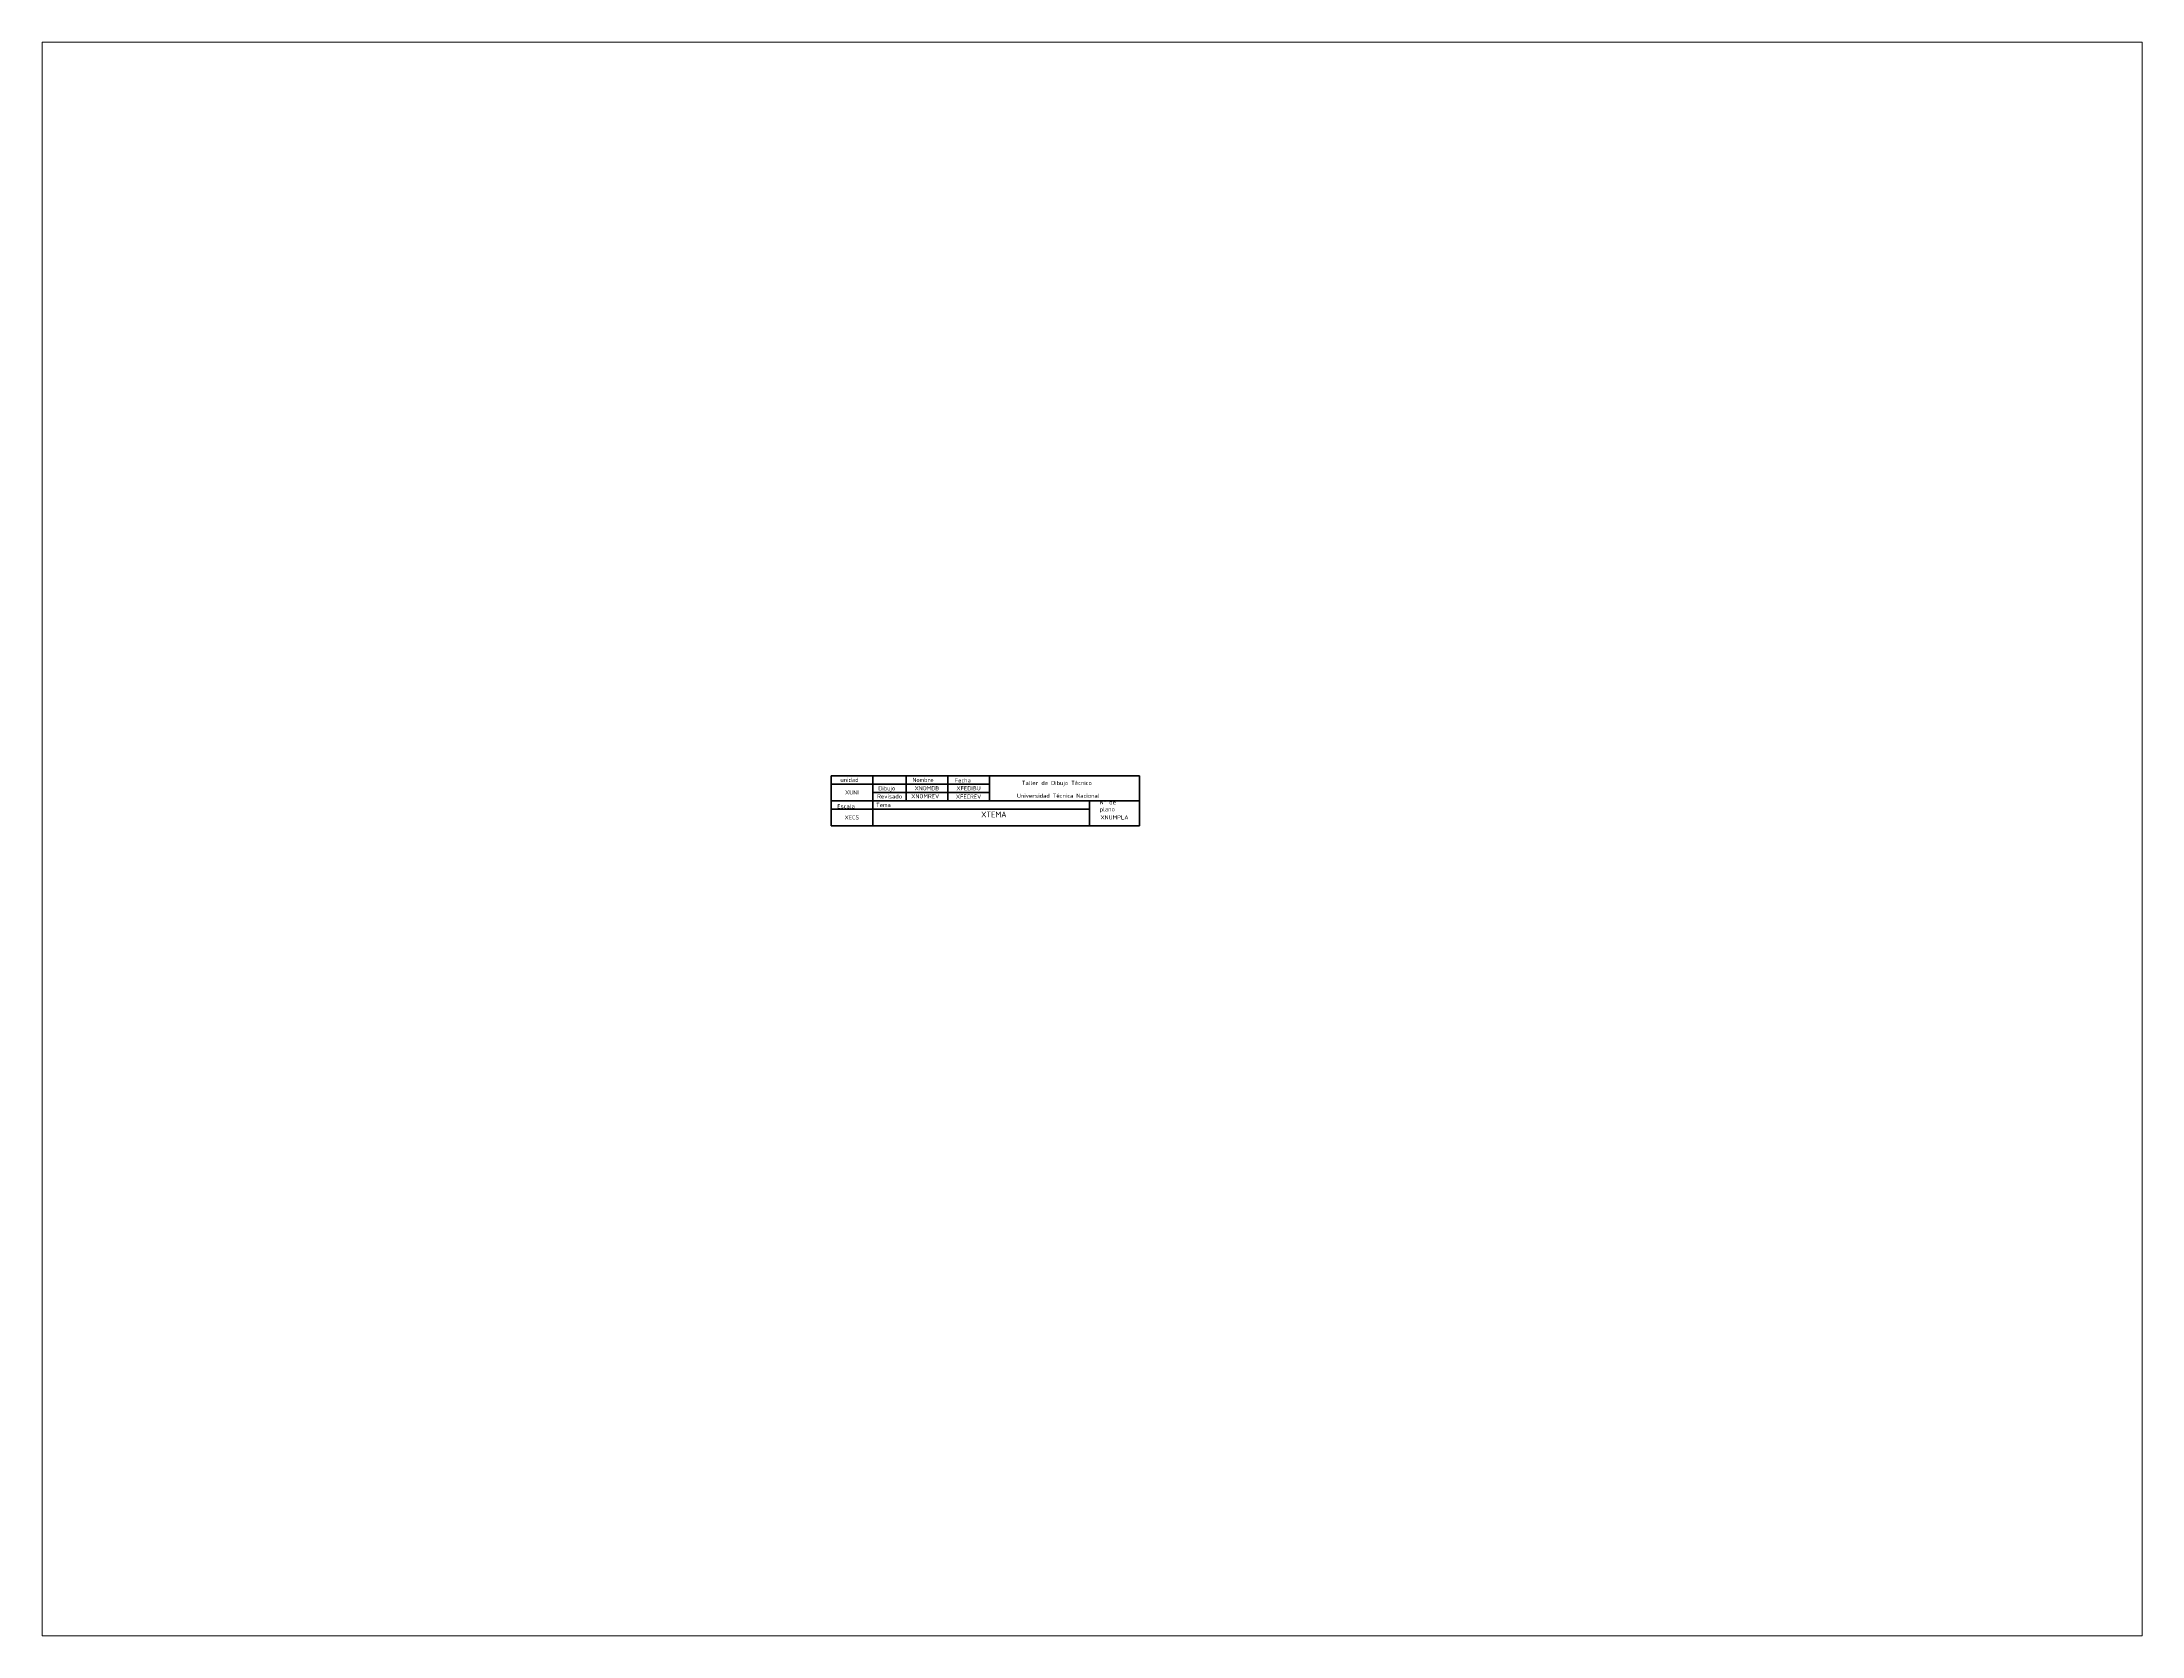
# Paper-space layout 'Presentación1' of a CAD drawing. Header units: millimetres. Extents: x 26 to 231, y 20 to 176.
# The model-space entities are those that its viewports show. They can reach past a viewport. Long polylines and large blocks are cut down to what shows.
import ezdxf
from ezdxf.enums import TextEntityAlignment as Align

# ---------------------------------------------------------------- set-up
doc = ezdxf.new("R2010")
doc.units = ezdxf.units.MM
doc.layers.add('CajetinAtributos', color=132, linetype='Continuous')
doc.layers.add('CajetinTexto', color=1, linetype='Continuous')
doc.layers.add('CajetinLine', color=104, linetype='Continuous', lineweight=35)
doc.styles.get("Standard").update_dxf_attribs({"font": 'isocpeur.ttf'})

msp = doc.modelspace()

# ---------------------------------------------------------------- linework, layer by layer
at = {"layer": 'CajetinLine'}
for p, q in [((3439.7, 1843.5), (3439.7, 1828.5)), ((3439.7, 1843.5), (3464.7, 1843.5)), ((3464.7, 1843.5), (3484.7, 1843.5)), ((3464.7, 1843.5), (3464.7, 1828.5)), ((3484.7, 1843.5), (3509.7, 1843.5)), ((3484.7, 1843.5), (3484.7, 1828.5)), ((3509.7, 1843.5), (3534.7, 1843.5)), ((3509.7, 1843.5), (3509.7, 1828.5)), ((3534.7, 1843.5), (3534.7, 1838.5)), ((3534.7, 1843.5), (3624.7, 1843.5)), ((3624.7, 1828.5), (3624.7, 1843.5)), ((3534.7, 1838.5), (3439.7, 1838.5)), ((3439.7, 1828.5), (3439.7, 1813.5)), ((3534.7, 1828.5), (3439.7, 1828.5)), ((3534.7, 1833.5), (3464.7, 1833.5)), ((3464.7, 1828.5), (3464.7, 1823.5)), ((3534.7, 1838.5), (3534.7, 1828.5)), ((3534.7, 1838.5), (3534.7, 1833.5)), ((3624.7, 1828.5), (3534.7, 1828.5)), ((3594.7, 1813.5), (3594.7, 1828.5)), ((3624.7, 1813.5), (3624.7, 1828.5)), ((3464.7, 1823.5), (3439.7, 1823.5)), ((3464.7, 1823.5), (3464.7, 1813.5)), ((3464.7, 1823.5), (3594.7, 1823.5)), ((3439.7, 1813.5), (3624.7, 1813.5)), ((3624.7, 1813.5), (3594.7, 1813.5))]:
    msp.add_line(p, q, dxfattribs=at)

# ---------------------------------------------------------------- texts
at = {"layer": 'CajetinAtributos'}
for tag, text, p in [('XUNI', 'mm', (3452.2, 1833.5)), ('XNOMREV', 'M.Rodriguez.C', (3496.2, 1831.2)), ('XNOMDB', 'M.Rodriguz.C', (3497.2, 1836)), ('XFECREV', '', (3522.2, 1831)), ('XFEDIBU', '', (3522.2, 1836)), ('XECS', '1;1', (3452.2, 1818.5)), ('XNUMPLA', '', (3609.7, 1818.5))]:
    msp.add_attdef(tag, text=text, height=2.5, dxfattribs=at).set_placement(p, align=Align.MIDDLE_CENTER)
msp.add_attdef('XTEMA', (3529.7, 1818.5), '', height=3.5, dxfattribs=at)
at = {"layer": 'CajetinTexto', "char_height": 2.5, "attachment_point": 4}
for s, width, insert in [('unidad', 16.229, (3445.3, 1841)), ('Nombre', 16.307, (3488.5, 1841)), ('Fecha', 15.379, (3513.9, 1840.7)), ('Taller de Dibujo Técnico', 54.651, (3554.1, 1838.8)), ('Escala', 12.891, (3443.4, 1825.2)), ('Tema', 15.511, (3466.7, 1826)), ('Revisado', 14.318, (3467.3, 1831.1)), ('Dibujo', 13.92, (3468, 1835.6)), ('Universidad Técnica Nacional', 45.135, (3551.2, 1831.5)), ('N° de plano', 17.504, (3600.8, 1825.1))]:
    msp.add_mtext_dynamic_manual_height_columns(s, width=width, gutter_width=12.5, heights=[0], dxfattribs=dict(at, insert=insert))

psp = doc.layouts.new('Presentación1')

# ---------------------------------------------------------------- viewports
at = {"layer": 'CajetinAtributos'}
psp.add_viewport(center=(128.5, 97.5), size=(205.6, 156), view_center_point=(3596.22, 1805.56), view_height=955.6832, dxfattribs=at)

doc.saveas('drawing.dxf')
